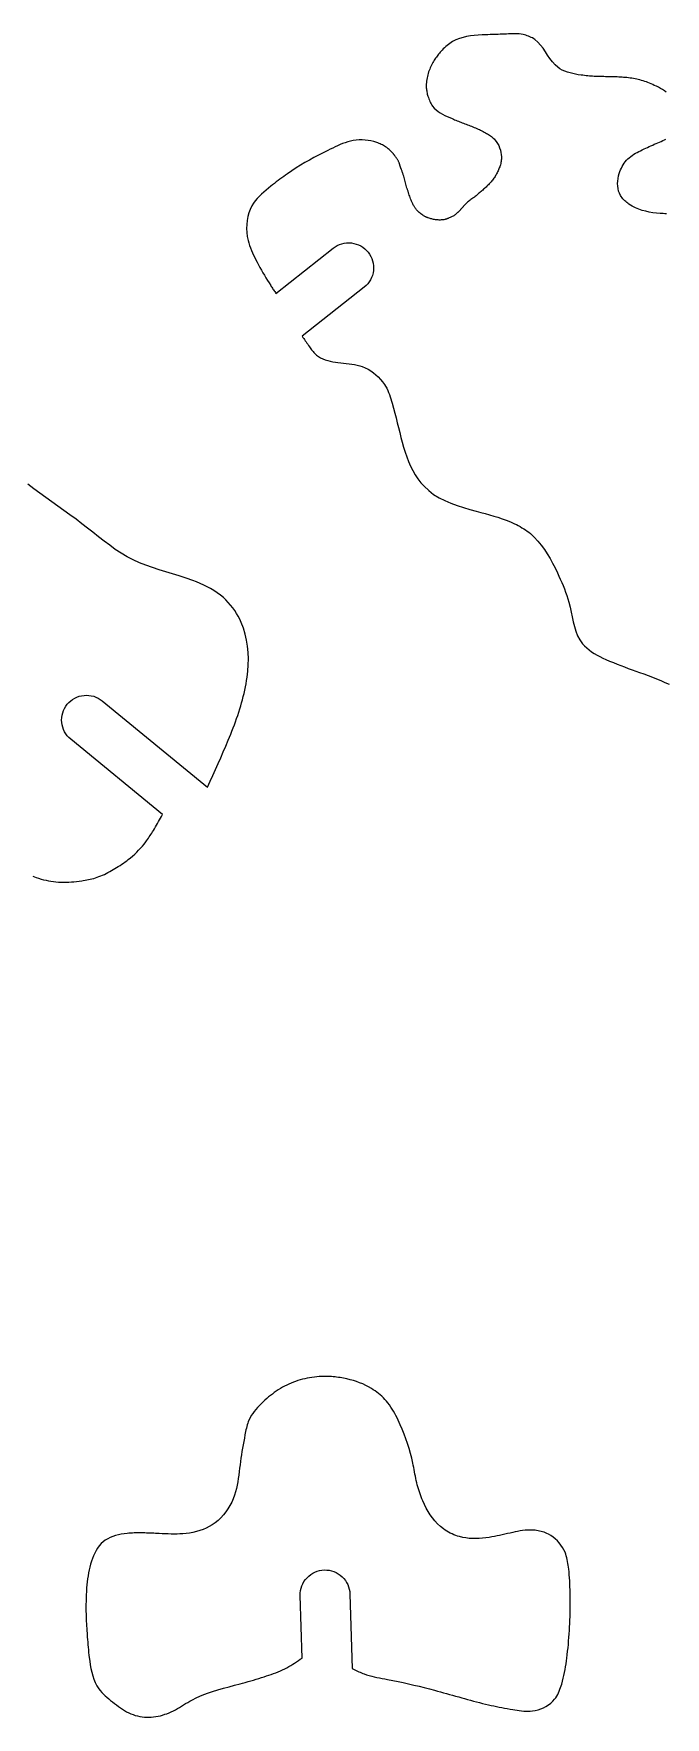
# Model space of a CAD drawing. Extents: x 0 to 470, y 0 to 279.
# Drawn here: x 310.5 to 348.6, y 3.1 to 104.7 of the extents above; entities that cross this region are included whole.
import ezdxf

# ---------------------------------------------------------------- set-up
doc = ezdxf.new("R2010")
doc.units = 0
doc.layers.add('CK_LEVEL_1', color=1, linetype='CONTINUOUS')

msp = doc.modelspace()

# ---------------------------------------------------------------- linework, layer by layer
at = {"layer": 'CK_LEVEL_1'}
for points in [[(348.65, 101.19), (348.55, 101.27), (348.43, 101.35), (348.31, 101.41), (348.19, 101.48), (348.06, 101.54), (347.93, 101.59), (347.83, 101.64), (347.74, 101.68), (347.64, 101.72), (347.54, 101.76), (347.45, 101.8), (347.35, 101.83), (347.25, 101.86), (347.16, 101.89), (347.06, 101.92), (346.96, 101.94), (346.87, 101.97), (346.77, 101.98), (346.67, 102), (346.57, 102.02), (346.47, 102.03), (346.37, 102.04), (346.28, 102.06), (346.18, 102.07), (346.08, 102.07), (345.98, 102.08), (345.88, 102.09), (345.78, 102.09), (345.68, 102.1), (345.58, 102.1), (345.49, 102.1), (345.39, 102.11), (345.29, 102.11), (345.19, 102.11), (345.09, 102.11), (344.99, 102.11), (344.89, 102.12), (344.79, 102.12), (344.69, 102.12), (344.6, 102.12), (344.5, 102.13), (344.4, 102.13), (344.3, 102.13), (344.2, 102.14), (344.1, 102.15), (344.01, 102.15), (343.91, 102.16), (343.81, 102.17), (343.71, 102.18), (343.61, 102.2), (343.51, 102.21), (343.34, 102.23), (343.17, 102.26), (343.01, 102.3), (342.85, 102.34), (342.69, 102.39), (342.53, 102.44), (342.38, 102.51), (342.24, 102.59), (342.11, 102.68), (341.94, 102.84), (341.78, 103.02), (341.63, 103.21), (341.49, 103.42), (341.36, 103.62), (341.22, 103.83), (341.07, 104.02), (340.91, 104.2), (340.73, 104.35), (340.66, 104.4), (340.58, 104.45), (340.51, 104.49), (340.43, 104.53), (340.35, 104.56), (340.27, 104.59), (340.18, 104.62), (340.1, 104.64), (340.02, 104.66), (339.89, 104.68), (339.77, 104.7), (339.64, 104.71), (339.51, 104.71), (339.39, 104.71), (339.26, 104.71), (339.13, 104.7), (339.01, 104.69), (338.88, 104.69), (338.76, 104.68), (338.64, 104.68), (338.51, 104.67), (338.39, 104.67), (338.27, 104.67), (338.14, 104.66), (338.02, 104.66), (337.89, 104.65), (337.77, 104.65), (337.54, 104.64), (337.3, 104.63), (337.07, 104.61), (336.84, 104.58), (336.61, 104.54), (336.39, 104.48), (336.17, 104.42), (335.96, 104.33), (335.76, 104.23), (335.68, 104.18), (335.59, 104.12), (335.51, 104.06), (335.43, 104), (335.35, 103.93), (335.28, 103.86), (335.2, 103.79), (335.13, 103.72), (335.06, 103.64), (335.01, 103.59), (334.97, 103.53), (334.92, 103.47), (334.87, 103.42), (334.83, 103.36), (334.79, 103.3), (334.74, 103.24), (334.7, 103.18), (334.66, 103.12), (334.62, 103.04), (334.57, 102.97), (334.53, 102.89), (334.49, 102.81), (334.45, 102.73), (334.41, 102.65), (334.38, 102.56), (334.34, 102.48), (334.31, 102.4), (334.29, 102.31), (334.26, 102.22), (334.24, 102.13), (334.22, 102.04), (334.2, 101.94), (334.19, 101.85), (334.18, 101.76), (334.17, 101.67), (334.17, 101.58), (334.17, 101.51), (334.17, 101.45), (334.18, 101.38), (334.19, 101.32), (334.2, 101.26), (334.21, 101.2), (334.22, 101.13), (334.23, 101.07), (334.25, 101.01), (334.27, 100.93), (334.3, 100.85), (334.33, 100.77), (334.36, 100.69), (334.39, 100.61), (334.43, 100.54), (334.47, 100.47), (334.52, 100.4), (334.56, 100.33), (334.66, 100.22), (334.77, 100.11), (334.89, 100.02), (335.02, 99.93), (335.16, 99.85), (335.3, 99.78), (335.44, 99.71), (335.59, 99.65), (335.73, 99.59), (335.81, 99.55), (335.88, 99.52), (335.96, 99.49), (336.04, 99.46), (336.11, 99.43), (336.19, 99.4), (336.26, 99.37), (336.34, 99.34), (336.42, 99.31), (336.5, 99.28), (336.58, 99.24), (336.66, 99.21), (336.74, 99.18), (336.83, 99.15), (336.91, 99.12), (336.99, 99.08), (337.07, 99.05), (337.15, 99.02), (337.23, 98.99), (337.3, 98.95), (337.38, 98.92), (337.45, 98.88), (337.53, 98.85), (337.6, 98.81), (337.67, 98.77), (337.74, 98.73), (337.81, 98.69), (337.87, 98.66), (337.93, 98.62), (337.99, 98.58), (338.05, 98.54), (338.11, 98.5), (338.16, 98.45), (338.21, 98.4), (338.26, 98.36), (338.31, 98.3), (338.4, 98.2), (338.48, 98.08), (338.55, 97.96), (338.6, 97.83), (338.65, 97.69), (338.68, 97.55), (338.7, 97.42), (338.71, 97.28), (338.71, 97.14), (338.7, 97.07), (338.69, 97), (338.68, 96.93), (338.67, 96.87), (338.65, 96.8), (338.63, 96.74), (338.61, 96.67), (338.58, 96.61), (338.56, 96.55), (338.53, 96.49), (338.51, 96.43), (338.48, 96.37), (338.45, 96.31), (338.42, 96.26), (338.39, 96.2), (338.35, 96.15), (338.32, 96.09), (338.29, 96.04), (338.25, 95.99), (338.21, 95.93), (338.17, 95.88), (338.13, 95.83), (338.09, 95.78), (338.05, 95.73), (338, 95.68), (337.96, 95.64), (337.92, 95.59), (337.87, 95.54), (337.82, 95.5), (337.78, 95.45), (337.73, 95.41), (337.68, 95.36), (337.63, 95.32), (337.58, 95.27), (337.53, 95.23), (337.48, 95.19), (337.43, 95.14), (337.38, 95.1), (337.33, 95.06), (337.28, 95.02), (337.23, 94.97), (337.18, 94.93), (337.13, 94.89), (337.08, 94.85), (337.02, 94.81), (336.97, 94.78), (336.92, 94.74), (336.87, 94.7), (336.82, 94.66), (336.77, 94.62), (336.72, 94.58), (336.67, 94.54), (336.62, 94.5), (336.58, 94.46), (336.56, 94.44), (336.54, 94.43), (336.52, 94.41), (336.51, 94.39), (336.49, 94.37), (336.47, 94.35), (336.46, 94.34), (336.44, 94.32), (336.42, 94.3), (336.4, 94.28), (336.39, 94.26), (336.37, 94.24), (336.35, 94.22), (336.33, 94.2), (336.32, 94.18), (336.3, 94.16), (336.28, 94.14), (336.26, 94.12), (336.24, 94.1), (336.23, 94.08), (336.21, 94.06), (336.19, 94.04), (336.17, 94.02), (336.15, 94), (336.13, 93.98), (336.11, 93.96), (336.09, 93.94), (336.08, 93.92), (336.06, 93.91), (336.04, 93.89), (336.02, 93.87), (336, 93.85), (335.98, 93.83), (335.96, 93.81), (335.94, 93.8), (335.92, 93.78), (335.88, 93.75), (335.83, 93.72), (335.79, 93.7), (335.74, 93.67), (335.7, 93.65), (335.65, 93.63), (335.61, 93.61), (335.56, 93.59), (335.51, 93.57), (335.49, 93.56), (335.46, 93.55), (335.44, 93.54), (335.41, 93.53), (335.39, 93.52), (335.37, 93.52), (335.34, 93.51), (335.32, 93.5), (335.29, 93.5), (335.24, 93.48), (335.18, 93.48), (335.13, 93.47), (335.07, 93.47), (335.01, 93.46), (334.96, 93.46), (334.9, 93.47), (334.84, 93.47), (334.79, 93.48), (334.73, 93.48), (334.67, 93.49), (334.62, 93.5), (334.56, 93.51), (334.51, 93.53), (334.45, 93.54), (334.4, 93.56), (334.34, 93.57), (334.29, 93.59), (334.26, 93.6), (334.24, 93.61), (334.21, 93.62), (334.19, 93.63), (334.17, 93.64), (334.14, 93.65), (334.12, 93.66), (334.09, 93.67), (334.07, 93.69), (334.01, 93.72), (333.96, 93.75), (333.9, 93.79), (333.85, 93.83), (333.8, 93.87), (333.75, 93.92), (333.7, 93.96), (333.65, 94.01), (333.61, 94.06), (333.58, 94.09), (333.56, 94.13), (333.53, 94.16), (333.5, 94.2), (333.48, 94.23), (333.46, 94.27), (333.44, 94.31), (333.41, 94.34), (333.39, 94.38), (333.36, 94.45), (333.32, 94.52), (333.29, 94.6), (333.26, 94.67), (333.23, 94.75), (333.21, 94.82), (333.18, 94.9), (333.15, 94.97), (333.13, 95.05), (333.11, 95.09), (333.1, 95.13), (333.09, 95.16), (333.08, 95.2), (333.06, 95.24), (333.05, 95.28), (333.04, 95.32), (333.02, 95.35), (333.01, 95.39), (332.99, 95.47), (332.97, 95.55), (332.95, 95.63), (332.93, 95.71), (332.91, 95.79), (332.89, 95.87), (332.87, 95.95), (332.84, 96.03), (332.82, 96.11), (332.81, 96.15), (332.79, 96.2), (332.78, 96.24), (332.76, 96.28), (332.75, 96.33), (332.73, 96.37), (332.72, 96.41), (332.7, 96.46), (332.69, 96.5), (332.68, 96.53), (332.67, 96.56), (332.65, 96.58), (332.64, 96.61), (332.63, 96.64), (332.62, 96.67), (332.61, 96.7), (332.6, 96.73), (332.59, 96.76), (332.58, 96.78), (332.57, 96.81), (332.56, 96.84), (332.55, 96.87), (332.54, 96.9), (332.53, 96.93), (332.51, 96.96), (332.5, 96.99), (332.49, 97.01), (332.47, 97.05), (332.45, 97.08), (332.43, 97.11), (332.41, 97.14), (332.39, 97.17), (332.37, 97.2), (332.35, 97.23), (332.33, 97.26), (332.31, 97.28), (332.29, 97.31), (332.28, 97.33), (332.26, 97.35), (332.25, 97.37), (332.23, 97.4), (332.22, 97.42), (332.2, 97.44), (332.19, 97.46), (332.17, 97.48), (332.13, 97.53), (332.09, 97.57), (332.05, 97.61), (332.01, 97.65), (331.97, 97.69), (331.93, 97.73), (331.88, 97.77), (331.83, 97.8), (331.79, 97.84), (331.72, 97.88), (331.66, 97.92), (331.6, 97.96), (331.53, 98), (331.46, 98.03), (331.4, 98.06), (331.33, 98.09), (331.26, 98.12), (331.19, 98.15), (331.02, 98.2), (330.84, 98.25), (330.67, 98.27), (330.49, 98.29), (330.31, 98.3), (330.13, 98.3), (329.95, 98.28), (329.77, 98.26), (329.6, 98.22), (329.44, 98.18), (329.28, 98.13), (329.13, 98.08), (328.98, 98.02), (328.83, 97.95), (328.68, 97.88), (328.53, 97.81), (328.38, 97.74), (328.24, 97.66), (327.96, 97.52), (327.68, 97.38), (327.4, 97.23), (327.13, 97.08), (326.86, 96.93), (326.59, 96.77), (326.32, 96.61), (326.06, 96.44), (325.8, 96.26), (325.69, 96.18), (325.58, 96.1), (325.47, 96.02), (325.35, 95.93), (325.24, 95.85), (325.13, 95.76), (325.02, 95.67), (324.91, 95.59), (324.8, 95.5), (324.65, 95.38), (324.51, 95.26), (324.37, 95.14), (324.24, 95.02), (324.1, 94.89), (323.98, 94.76), (323.86, 94.62), (323.76, 94.48), (323.66, 94.32), (323.56, 94.11), (323.48, 93.89), (323.41, 93.67), (323.37, 93.43), (323.35, 93.19), (323.34, 92.95), (323.35, 92.71), (323.38, 92.47), (323.43, 92.23), (323.47, 92.08), (323.52, 91.93), (323.57, 91.78), (323.63, 91.63), (323.69, 91.49), (323.76, 91.34), (323.83, 91.2), (323.9, 91.06), (323.97, 90.92), (324.06, 90.76), (324.14, 90.6), (324.23, 90.44), (324.32, 90.28), (324.41, 90.13), (324.5, 89.97), (324.59, 89.82), (324.69, 89.67), (324.79, 89.51), (324.82, 89.46), (324.86, 89.41), (324.89, 89.36), (324.93, 89.3), (324.97, 89.25), (325, 89.2), (325.04, 89.15), (325.08, 89.1), (325.11, 89.04), (328.56, 91.77, -0.414214), (330.67, 91.52, -0.414214), (330.43, 89.41), (326.68, 86.45), (326.68, 86.45), (326.73, 86.38), (326.78, 86.32), (326.83, 86.25), (326.88, 86.18), (326.93, 86.11), (326.98, 86.04), (327.03, 85.97), (327.08, 85.9), (327.13, 85.82), (327.18, 85.76), (327.22, 85.7), (327.26, 85.64), (327.31, 85.58), (327.35, 85.53), (327.4, 85.47), (327.45, 85.42), (327.5, 85.37), (327.55, 85.32), (327.67, 85.23), (327.8, 85.15), (327.94, 85.08), (328.08, 85.03), (328.23, 84.98), (328.38, 84.94), (328.54, 84.91), (328.69, 84.89), (328.85, 84.87), (329.02, 84.85), (329.19, 84.83), (329.35, 84.81), (329.52, 84.79), (329.68, 84.77), (329.84, 84.74), (330, 84.71), (330.16, 84.67), (330.31, 84.62), (330.49, 84.55), (330.66, 84.46), (330.83, 84.36), (330.99, 84.25), (331.14, 84.13), (331.28, 84), (331.42, 83.85), (331.54, 83.7), (331.65, 83.54), (331.72, 83.43), (331.79, 83.31), (331.85, 83.18), (331.9, 83.06), (331.95, 82.93), (332, 82.8), (332.04, 82.68), (332.08, 82.54), (332.12, 82.41), (332.2, 82.12), (332.28, 81.82), (332.35, 81.53), (332.42, 81.23), (332.49, 80.94), (332.57, 80.64), (332.64, 80.34), (332.72, 80.05), (332.81, 79.75), (332.9, 79.46), (333, 79.18), (333.11, 78.89), (333.23, 78.62), (333.37, 78.35), (333.51, 78.09), (333.67, 77.84), (333.85, 77.61), (334.04, 77.4), (334.32, 77.14), (334.62, 76.91), (334.95, 76.71), (335.3, 76.53), (335.66, 76.38), (336.04, 76.24), (336.42, 76.11), (336.8, 76), (337.19, 75.89), (337.46, 75.82), (337.72, 75.75), (337.98, 75.68), (338.24, 75.6), (338.5, 75.53), (338.75, 75.44), (339, 75.35), (339.25, 75.25), (339.5, 75.14), (339.61, 75.09), (339.72, 75.03), (339.83, 74.97), (339.94, 74.9), (340.05, 74.84), (340.16, 74.76), (340.26, 74.69), (340.36, 74.62), (340.46, 74.54), (340.69, 74.32), (340.91, 74.09), (341.11, 73.85), (341.3, 73.59), (341.47, 73.32), (341.64, 73.04), (341.79, 72.75), (341.94, 72.47), (342.08, 72.18), (342.17, 71.98), (342.26, 71.79), (342.35, 71.6), (342.43, 71.41), (342.51, 71.21), (342.58, 71.01), (342.65, 70.81), (342.72, 70.61), (342.78, 70.4), (342.85, 70.11), (342.91, 69.81), (342.97, 69.51), (343.03, 69.22), (343.11, 68.93), (343.2, 68.65), (343.3, 68.38), (343.43, 68.13), (343.59, 67.9), (343.71, 67.76), (343.85, 67.64), (343.99, 67.52), (344.15, 67.41), (344.31, 67.3), (344.48, 67.21), (344.65, 67.12), (344.83, 67.03), (345.01, 66.95), (345.23, 66.85), (345.46, 66.76), (345.69, 66.67), (345.91, 66.58), (346.14, 66.5), (346.36, 66.41), (346.59, 66.33), (346.81, 66.25), (347.04, 66.17), (347.3, 66.07), (347.55, 65.97), (347.81, 65.87), (348.06, 65.77), (348.32, 65.67), (348.57, 65.56), (348.83, 65.45)], [(310.44, 53.86), (310.54, 53.82), (310.64, 53.78), (310.79, 53.74), (310.94, 53.69), (311.09, 53.65), (311.24, 53.62), (311.39, 53.59), (311.54, 53.56), (311.69, 53.54), (311.84, 53.53), (312, 53.51), (312.15, 53.51), (312.31, 53.5), (312.46, 53.51), (312.62, 53.51), (312.77, 53.52), (312.92, 53.53), (313.08, 53.55), (313.23, 53.57), (313.39, 53.59), (313.49, 53.6), (313.6, 53.62), (313.7, 53.64), (313.81, 53.66), (313.91, 53.68), (314.01, 53.71), (314.12, 53.73), (314.22, 53.76), (314.32, 53.8), (314.43, 53.84), (314.54, 53.88), (314.65, 53.93), (314.76, 53.98), (314.87, 54.03), (314.97, 54.09), (315.08, 54.15), (315.18, 54.21), (315.29, 54.27), (315.39, 54.33), (315.5, 54.39), (315.6, 54.45), (315.71, 54.52), (315.81, 54.59), (315.91, 54.66), (316.01, 54.73), (316.11, 54.8), (316.2, 54.87), (316.33, 54.98), (316.46, 55.08), (316.59, 55.2), (316.71, 55.31), (316.82, 55.43), (316.94, 55.55), (317.05, 55.68), (317.16, 55.81), (317.26, 55.94), (317.31, 56.01), (317.37, 56.09), (317.42, 56.16), (317.47, 56.24), (317.52, 56.32), (317.57, 56.39), (317.62, 56.47), (317.67, 56.55), (317.72, 56.63), (317.78, 56.73), (317.84, 56.84), (317.91, 56.95), (317.97, 57.05), (318.03, 57.16), (318.09, 57.27), (318.15, 57.37), (318.2, 57.48), (318.26, 57.59), (312.73, 62.13), (312.73, 62.13, -0.414214), (312.52, 64.24, -0.414214), (314.63, 64.45), (320.97, 59.25), (321.14, 59.6), (321.3, 59.95), (321.46, 60.31), (321.62, 60.66), (321.78, 61.01), (321.93, 61.37), (322.08, 61.72), (322.23, 62.08), (322.38, 62.44), (322.45, 62.63), (322.52, 62.82), (322.6, 63.01), (322.66, 63.19), (322.73, 63.38), (322.8, 63.57), (322.86, 63.76), (322.92, 63.96), (322.98, 64.15), (323.04, 64.33), (323.09, 64.52), (323.14, 64.71), (323.19, 64.9), (323.23, 65.09), (323.27, 65.29), (323.31, 65.48), (323.34, 65.67), (323.37, 65.87), (323.41, 66.24), (323.44, 66.62), (323.45, 66.99), (323.43, 67.37), (323.4, 67.74), (323.34, 68.11), (323.26, 68.48), (323.15, 68.83), (323.02, 69.18), (322.93, 69.37), (322.83, 69.55), (322.73, 69.73), (322.62, 69.9), (322.5, 70.07), (322.37, 70.23), (322.23, 70.39), (322.09, 70.54), (321.94, 70.68), (321.76, 70.83), (321.57, 70.97), (321.37, 71.1), (321.17, 71.22), (320.96, 71.33), (320.75, 71.44), (320.53, 71.53), (320.31, 71.63), (320.09, 71.71), (319.69, 71.85), (319.28, 71.99), (318.87, 72.11), (318.47, 72.23), (318.06, 72.36), (317.66, 72.49), (317.26, 72.63), (316.88, 72.78), (316.5, 72.95), (316.13, 73.15), (315.77, 73.36), (315.42, 73.59), (315.08, 73.84), (314.74, 74.09), (314.41, 74.35), (314.07, 74.62), (313.74, 74.88), (313.41, 75.14), (313.05, 75.41), (312.68, 75.68), (312.32, 75.94), (311.95, 76.2), (311.59, 76.46), (311.22, 76.72), (310.86, 76.99), (310.5, 77.25), (310.15, 77.53)]]:
    msp.add_lwpolyline(points, format="xyb", dxfattribs=at)
msp.add_lwpolyline([(348.67, 93.84), (348.57, 93.84), (348.47, 93.85), (348.38, 93.85), (348.28, 93.85), (348.06, 93.87), (347.84, 93.9), (347.62, 93.94), (347.41, 93.99), (347.2, 94.05), (346.99, 94.12), (346.79, 94.21), (346.59, 94.31), (346.4, 94.43), (346.34, 94.48), (346.27, 94.53), (346.21, 94.58), (346.15, 94.63), (346.09, 94.69), (346.03, 94.75), (345.98, 94.81), (345.93, 94.88), (345.89, 94.94), (345.82, 95.08), (345.77, 95.21), (345.74, 95.36), (345.72, 95.51), (345.71, 95.67), (345.72, 95.82), (345.74, 95.98), (345.77, 96.13), (345.81, 96.28), (345.85, 96.39), (345.89, 96.5), (345.94, 96.6), (345.99, 96.7), (346.05, 96.8), (346.11, 96.89), (346.18, 96.98), (346.26, 97.07), (346.33, 97.15), (346.42, 97.22), (346.51, 97.3), (346.6, 97.36), (346.7, 97.43), (346.79, 97.49), (346.89, 97.55), (347, 97.6), (347.1, 97.65), (347.2, 97.71), (347.31, 97.76), (347.41, 97.8), (347.51, 97.85), (347.62, 97.9), (347.72, 97.95), (347.83, 97.99), (347.93, 98.04), (348.04, 98.08), (348.15, 98.13), (348.25, 98.17), (348.35, 98.21), (348.45, 98.26), (348.54, 98.3), (348.63, 98.35)], dxfattribs=at)
msp.add_lwpolyline([(326.68, 6.68), (326.57, 10.46, -0.414214), (328.03, 12, -0.414214), (329.57, 10.55), (329.7, 6.05), (329.78, 6.01), (329.86, 5.97), (329.94, 5.93), (330.02, 5.9), (330.1, 5.86), (330.18, 5.83), (330.26, 5.79), (330.34, 5.76), (330.42, 5.73), (330.57, 5.68), (330.73, 5.63), (330.89, 5.59), (331.04, 5.56), (331.2, 5.52), (331.36, 5.49), (331.52, 5.46), (331.68, 5.43), (331.84, 5.4), (332.16, 5.34), (332.48, 5.28), (332.79, 5.21), (333.11, 5.14), (333.42, 5.06), (333.74, 4.99), (334.05, 4.91), (334.36, 4.83), (334.67, 4.74), (334.85, 4.69), (335.04, 4.64), (335.22, 4.59), (335.4, 4.54), (335.58, 4.49), (335.76, 4.44), (335.94, 4.39), (336.13, 4.34), (336.31, 4.29), (336.49, 4.24), (336.67, 4.19), (336.84, 4.14), (337.02, 4.09), (337.2, 4.05), (337.38, 4), (337.56, 3.95), (337.74, 3.91), (337.92, 3.87), (338.08, 3.83), (338.25, 3.8), (338.41, 3.76), (338.57, 3.73), (338.73, 3.7), (338.9, 3.67), (339.06, 3.64), (339.23, 3.61), (339.39, 3.58), (339.52, 3.56), (339.65, 3.54), (339.78, 3.52), (339.92, 3.5), (340.05, 3.49), (340.18, 3.48), (340.32, 3.48), (340.45, 3.49), (340.58, 3.5), (340.75, 3.53), (340.92, 3.57), (341.08, 3.63), (341.24, 3.69), (341.39, 3.77), (341.54, 3.86), (341.68, 3.96), (341.8, 4.08), (341.91, 4.2), (341.98, 4.29), (342.04, 4.38), (342.1, 4.48), (342.15, 4.58), (342.2, 4.69), (342.24, 4.8), (342.28, 4.9), (342.32, 5.01), (342.35, 5.12), (342.4, 5.3), (342.44, 5.47), (342.48, 5.64), (342.52, 5.81), (342.55, 5.99), (342.58, 6.16), (342.61, 6.33), (342.63, 6.51), (342.65, 6.68), (342.68, 6.89), (342.7, 7.1), (342.73, 7.31), (342.75, 7.51), (342.76, 7.72), (342.78, 7.93), (342.8, 8.14), (342.81, 8.35), (342.82, 8.56), (342.83, 8.77), (342.84, 8.98), (342.85, 9.19), (342.86, 9.4), (342.86, 9.62), (342.86, 9.83), (342.86, 10.04), (342.86, 10.25), (342.86, 10.46), (342.86, 10.64), (342.85, 10.81), (342.84, 10.99), (342.84, 11.17), (342.83, 11.35), (342.82, 11.53), (342.8, 11.71), (342.79, 11.88), (342.77, 12.06), (342.75, 12.18), (342.74, 12.29), (342.72, 12.4), (342.7, 12.52), (342.68, 12.63), (342.65, 12.74), (342.62, 12.85), (342.59, 12.96), (342.55, 13.07), (342.47, 13.22), (342.39, 13.36), (342.3, 13.5), (342.19, 13.64), (342.08, 13.76), (341.95, 13.88), (341.82, 13.98), (341.68, 14.08), (341.54, 14.16), (341.45, 14.2), (341.37, 14.24), (341.28, 14.28), (341.19, 14.31), (341.1, 14.33), (341.01, 14.35), (340.92, 14.37), (340.83, 14.39), (340.74, 14.4), (340.59, 14.41), (340.44, 14.41), (340.29, 14.41), (340.14, 14.4), (339.98, 14.38), (339.83, 14.36), (339.68, 14.33), (339.54, 14.3), (339.39, 14.27), (339.23, 14.23), (339.07, 14.2), (338.92, 14.16), (338.76, 14.13), (338.6, 14.09), (338.45, 14.06), (338.29, 14.03), (338.13, 14), (337.97, 13.97), (337.77, 13.94), (337.57, 13.92), (337.37, 13.91), (337.17, 13.9), (336.97, 13.9), (336.77, 13.91), (336.57, 13.94), (336.37, 13.97), (336.17, 14.02), (336.06, 14.05), (335.95, 14.09), (335.84, 14.13), (335.73, 14.18), (335.62, 14.23), (335.51, 14.29), (335.41, 14.35), (335.31, 14.41), (335.21, 14.48), (335.03, 14.63), (334.86, 14.79), (334.7, 14.96), (334.55, 15.14), (334.41, 15.33), (334.29, 15.54), (334.17, 15.74), (334.06, 15.95), (333.96, 16.17), (333.91, 16.29), (333.87, 16.41), (333.82, 16.53), (333.78, 16.65), (333.74, 16.77), (333.7, 16.9), (333.66, 17.02), (333.63, 17.14), (333.6, 17.27), (333.57, 17.4), (333.54, 17.53), (333.52, 17.66), (333.49, 17.79), (333.47, 17.92), (333.44, 18.06), (333.42, 18.19), (333.39, 18.32), (333.36, 18.45), (333.3, 18.75), (333.22, 19.04), (333.14, 19.34), (333.05, 19.63), (332.95, 19.92), (332.84, 20.2), (332.73, 20.49), (332.6, 20.77), (332.48, 21.05), (332.41, 21.18), (332.34, 21.32), (332.27, 21.45), (332.2, 21.58), (332.12, 21.71), (332.04, 21.83), (331.95, 21.96), (331.86, 22.08), (331.77, 22.19), (331.68, 22.29), (331.59, 22.39), (331.5, 22.48), (331.4, 22.57), (331.3, 22.65), (331.2, 22.73), (331.09, 22.81), (330.98, 22.88), (330.87, 22.95), (330.7, 23.05), (330.52, 23.14), (330.34, 23.23), (330.15, 23.3), (329.97, 23.37), (329.78, 23.43), (329.58, 23.48), (329.39, 23.53), (329.19, 23.57), (329.09, 23.59), (328.98, 23.61), (328.88, 23.62), (328.77, 23.64), (328.67, 23.65), (328.56, 23.66), (328.46, 23.67), (328.35, 23.67), (328.24, 23.68), (328.2, 23.68), (328.16, 23.68), (328.12, 23.68), (328.07, 23.68), (328.03, 23.68), (327.99, 23.68), (327.94, 23.68), (327.9, 23.68), (327.86, 23.68), (327.71, 23.67), (327.57, 23.66), (327.43, 23.64), (327.28, 23.62), (327.14, 23.6), (326.99, 23.57), (326.85, 23.54), (326.71, 23.51), (326.57, 23.47), (326.43, 23.43), (326.29, 23.38), (326.16, 23.33), (326.02, 23.28), (325.89, 23.22), (325.76, 23.16), (325.63, 23.09), (325.5, 23.03), (325.38, 22.95), (325.25, 22.88), (325.13, 22.8), (325.01, 22.71), (324.89, 22.62), (324.77, 22.53), (324.66, 22.44), (324.55, 22.34), (324.44, 22.24), (324.33, 22.14), (324.22, 22.03), (324.11, 21.92), (324, 21.81), (323.9, 21.69), (323.8, 21.57), (323.71, 21.45), (323.62, 21.32), (323.55, 21.18), (323.48, 21.05), (323.44, 20.95), (323.41, 20.86), (323.38, 20.76), (323.35, 20.66), (323.33, 20.56), (323.3, 20.46), (323.28, 20.36), (323.26, 20.26), (323.24, 20.15), (323.21, 19.95), (323.17, 19.75), (323.13, 19.55), (323.09, 19.35), (323.06, 19.15), (323.03, 18.95), (322.99, 18.75), (322.96, 18.55), (322.94, 18.35), (322.91, 18.14), (322.88, 17.94), (322.86, 17.73), (322.83, 17.53), (322.8, 17.32), (322.76, 17.12), (322.72, 16.92), (322.67, 16.72), (322.61, 16.52), (322.53, 16.3), (322.44, 16.09), (322.33, 15.89), (322.21, 15.69), (322.08, 15.5), (321.94, 15.32), (321.78, 15.15), (321.62, 14.99), (321.44, 14.85), (321.27, 14.73), (321.09, 14.63), (320.9, 14.53), (320.71, 14.45), (320.51, 14.38), (320.31, 14.32), (320.1, 14.27), (319.89, 14.23), (319.69, 14.2), (319.5, 14.19), (319.32, 14.18), (319.14, 14.17), (318.96, 14.17), (318.78, 14.17), (318.6, 14.18), (318.42, 14.18), (318.24, 14.19), (318.06, 14.2), (317.95, 14.21), (317.84, 14.21), (317.74, 14.22), (317.63, 14.22), (317.52, 14.23), (317.41, 14.23), (317.3, 14.23), (317.19, 14.24), (317.09, 14.24), (316.98, 14.24), (316.87, 14.24), (316.77, 14.24), (316.66, 14.24), (316.56, 14.24), (316.45, 14.23), (316.35, 14.23), (316.24, 14.22), (316.13, 14.21), (315.96, 14.19), (315.78, 14.16), (315.61, 14.13), (315.44, 14.08), (315.27, 14.03), (315.11, 13.96), (314.96, 13.89), (314.81, 13.8), (314.68, 13.7), (314.56, 13.59), (314.45, 13.46), (314.35, 13.32), (314.26, 13.18), (314.18, 13.02), (314.11, 12.86), (314.04, 12.7), (313.98, 12.53), (313.93, 12.36), (313.89, 12.18), (313.84, 12), (313.81, 11.83), (313.78, 11.65), (313.75, 11.47), (313.73, 11.29), (313.71, 11.11), (313.69, 10.93), (313.68, 10.75), (313.66, 10.46), (313.66, 10.16), (313.65, 9.87), (313.65, 9.57), (313.66, 9.28), (313.67, 8.98), (313.69, 8.69), (313.7, 8.4), (313.72, 8.1), (313.73, 7.95), (313.74, 7.8), (313.76, 7.64), (313.77, 7.49), (313.78, 7.34), (313.8, 7.18), (313.81, 7.03), (313.83, 6.87), (313.85, 6.72), (313.88, 6.49), (313.91, 6.27), (313.95, 6.05), (314, 5.83), (314.06, 5.62), (314.13, 5.41), (314.21, 5.21), (314.31, 5.01), (314.43, 4.83), (314.51, 4.72), (314.6, 4.61), (314.7, 4.51), (314.8, 4.41), (314.91, 4.32), (315.02, 4.22), (315.13, 4.13), (315.25, 4.04), (315.37, 3.95), (315.49, 3.86), (315.61, 3.77), (315.73, 3.69), (315.85, 3.6), (315.97, 3.53), (316.1, 3.45), (316.23, 3.38), (316.36, 3.32), (316.49, 3.27), (316.62, 3.22), (316.75, 3.19), (316.89, 3.16), (317.03, 3.13), (317.17, 3.12), (317.31, 3.11), (317.44, 3.11), (317.58, 3.11), (317.72, 3.13), (317.86, 3.15), (318, 3.17), (318.14, 3.2), (318.27, 3.24), (318.4, 3.29), (318.53, 3.33), (318.66, 3.39), (318.79, 3.44), (318.92, 3.5), (319.04, 3.57), (319.17, 3.64), (319.29, 3.71), (319.42, 3.79), (319.54, 3.86), (319.66, 3.94), (319.79, 4.01), (319.91, 4.08), (320.04, 4.15), (320.34, 4.3), (320.65, 4.44), (320.97, 4.56), (321.29, 4.67), (321.61, 4.77), (321.94, 4.86), (322.28, 4.95), (322.61, 5.04), (322.94, 5.13), (323.1, 5.17), (323.26, 5.22), (323.43, 5.27), (323.59, 5.31), (323.75, 5.36), (323.91, 5.41), (324.07, 5.46), (324.24, 5.51), (324.4, 5.56), (324.54, 5.61), (324.68, 5.65), (324.82, 5.7), (324.96, 5.75), (325.1, 5.8), (325.24, 5.86), (325.38, 5.91), (325.51, 5.97), (325.65, 6.04), (325.77, 6.1), (325.88, 6.17), (326, 6.23), (326.12, 6.31), (326.23, 6.38), (326.34, 6.45), (326.46, 6.53), (326.57, 6.61), (326.68, 6.68)], format="xyb", close=True, dxfattribs=at)

doc.saveas('drawing.dxf')
